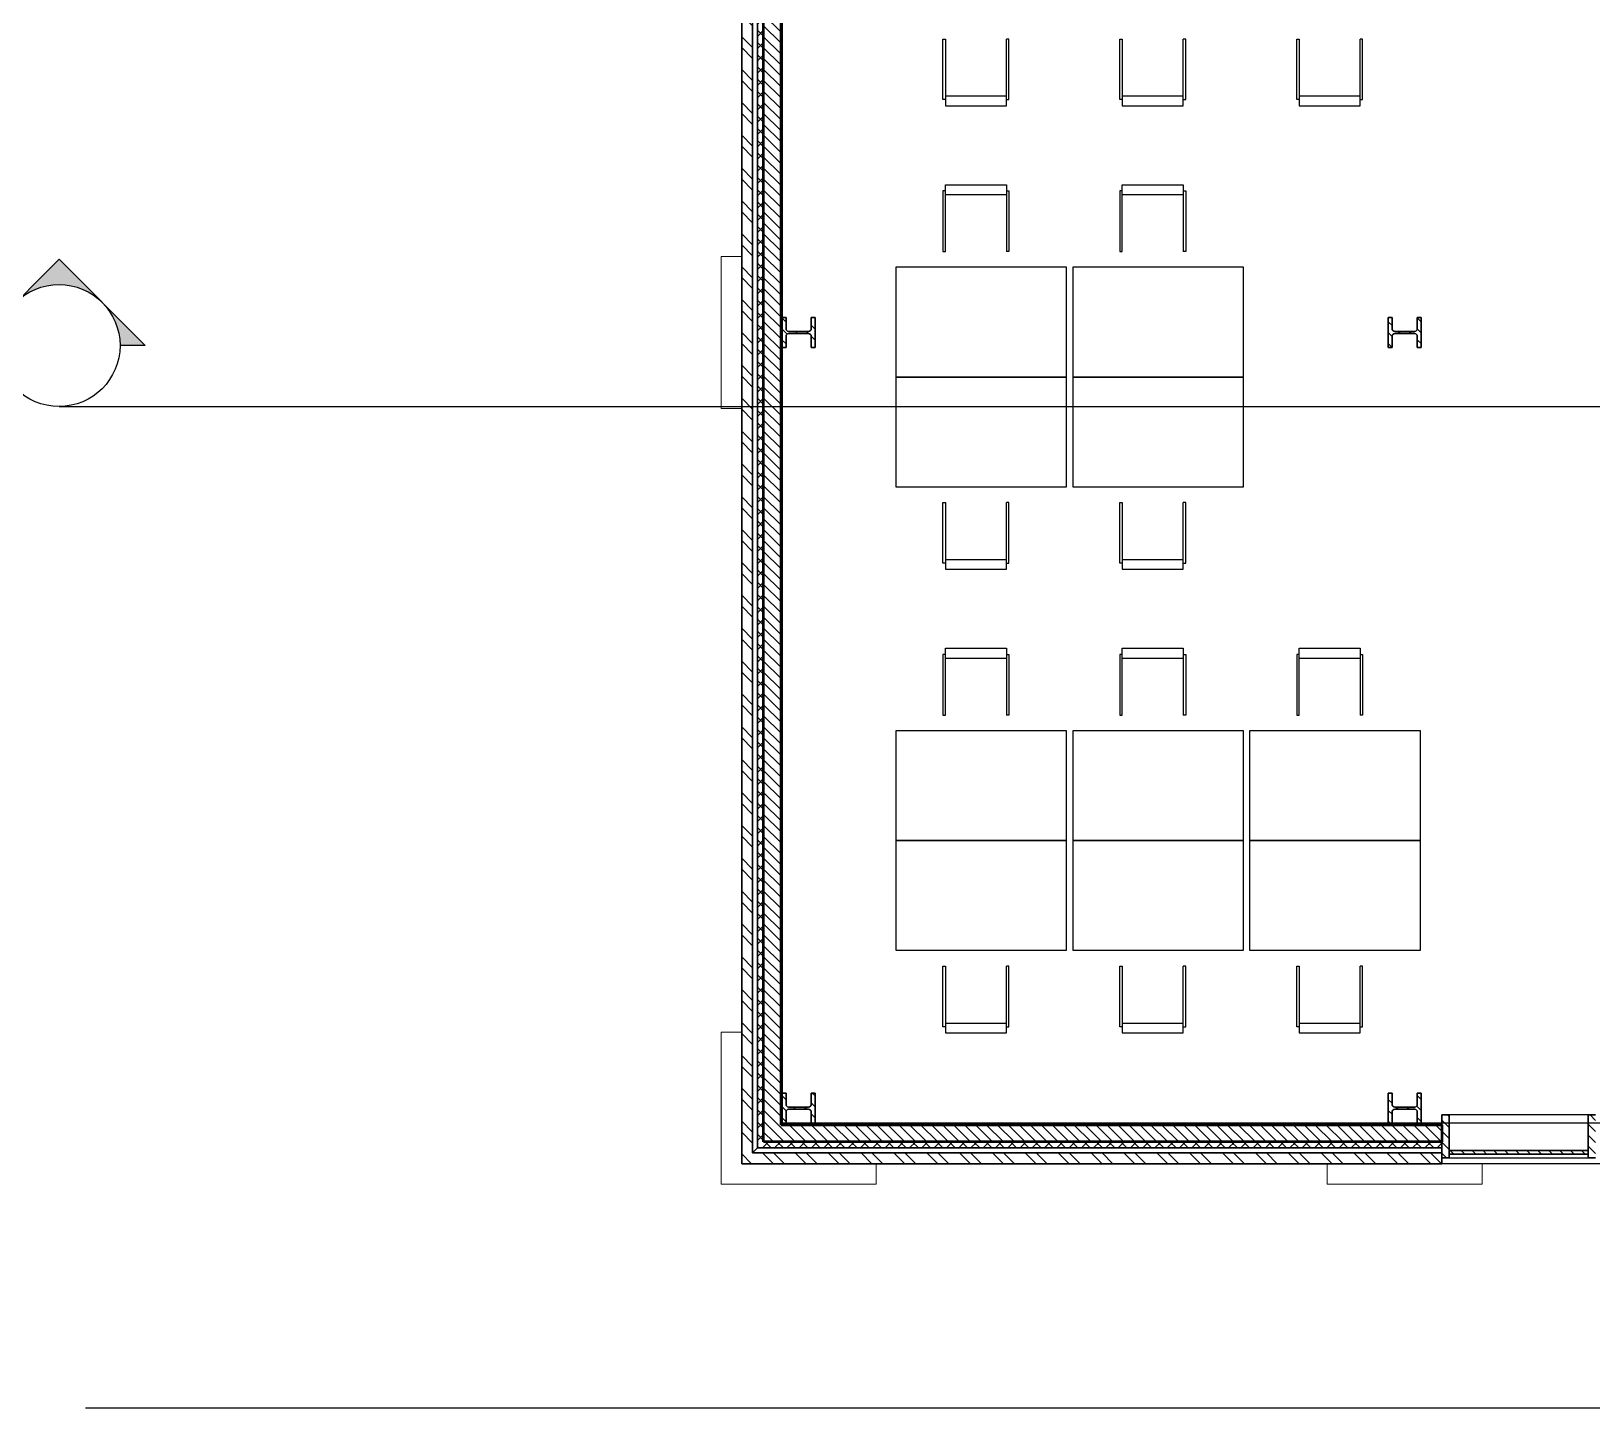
# Model space of a CAD drawing. Header units: millimetres. Extents: x -100 to 251604, y 0 to 25979.
# Drawn here: x 139756 to 152549, y 1710 to 12995 of the extents above; entities that cross this region are included whole.
import ezdxf
from ezdxf.enums import TextEntityAlignment as Align

# ---------------------------------------------------------------- set-up
doc = ezdxf.new("R2010")
doc.units = ezdxf.units.MM
doc.layers.get('0').update_dxf_attribs({"true_color": 0xdfdfdf})
for name, color, linetype in [('Background_0', 7, 'Continuous'), ('Background_BRX_2D_Symbols', 7, 'Continuous'), ('Background_Front bricks', 7, 'Continuous'), ('Background_GLASS', 161, 'Continuous'), ('Background_WINDOW_FRAME', 253, 'Continuous'), ('Boundary_0', 7, 'Continuous'), ('Boundary_Air', 7, 'Continuous'), ('Boundary_BRX_2D_Symbols', 7, 'Continuous'), ('Boundary_Cavity Wall_ Front', 7, 'Continuous'), ('Boundary_Front bricks', 7, 'Continuous'), ('Boundary_GLASS', 161, 'Continuous'), ('Boundary_Gypsum Board', 54, 'Continuous'), ('Boundary_Insulation_ Polyurethane Foam', 42, 'Continuous'), ('Boundary_WINDOW_FRAME', 253, 'Continuous'), ('Fill_0', 7, 'Continuous'), ('Fill_Front bricks', 7, 'Continuous'), ('Fill_GLASS', 161, 'Continuous'), ('Fill_Gypsum Board', 251, 'Continuous'), ('Fill_Insulation_ Polyurethane Foam', 42, 'Continuous'), ('Fill_Supporting Wall_ Brick', 11, 'Continuous'), ('Fill_WINDOW_FRAME', 253, 'Continuous'), ('Viewport border', 7, 'Continuous')]:
    doc.layers.add(name, color=color, linetype=linetype)
for name, color, linetype, lineweight in [('Background_Air', 7, 'Continuous', 9), ('Background_Concrete_ Reinforced', 7, 'Continuous', 9), ('Background_Gypsum Board', 7, 'Continuous', 9), ('Background_Insulation_ Polyurethane Foam', 7, 'Continuous', 9), ('Background_Supporting Wall_ Brick', 7, 'Continuous', 9), ('BIM_SECTIONS', 151, 'Continuous', 25), ('Boundary_Supporting Wall_ Brick', 14, 'Continuous', 50)]:
    doc.layers.add(name, color=color, linetype=linetype, lineweight=lineweight)
doc.layers.add('BIM_ROOM_LINES', color=7, linetype='Continuous', plot=False)
doc.styles.get("Standard").update_dxf_attribs({"font": 'arial.ttf'})
pattern_1 = [(45, (-5377.5, -9300), (-44.90128, 44.90128), [])]
pattern_2 = [(45, (-5377.5, -9300), (-134.7038, 134.7038), []), (45, (-5332.6, -9300), (-134.7038, 134.7038), []), (45, (-5287.7, -9300), (-134.7038, 134.7038), []), (45, (-5242.8, -9300), (-134.7038, 134.7038), [])]

# ---------------------------------------------------------------- blocks, each defined once
blk = doc.blocks.new('*U11208')
for points in [[(-273, 246), (-273, 266), (224, 266), (224, 246)], [(-273, -254), (-323, -254), (-323, 246), (-273, 246)], [(-273, 246), (-243, 246)], [(-243, 246), (224, 246)], [(-243, -254), (-243, 246)], [(-243, -254), (-273, -254)], [(-273, -254), (-273, -274), (224, -274), (224, -254)], [(224, -254), (-243, -254)]]:
    blk.add_lwpolyline(points)
blk = doc.blocks.new('*U11298')
for p, q in [((8042, -1950), (6642, -1950)), ((6642, -1950), (6642, -2850)), ((8042, -2850), (8042, -1950)), ((6642, -2850), (8042, -2850))]:
    blk.add_line(p, q)
blk = doc.blocks.new('*U11299')
for p, q in [((8042, -2850), (6642, -2850)), ((6642, -2850), (6642, -3750)), ((8042, -3750), (8042, -2850)), ((6642, -3750), (8042, -3750))]:
    blk.add_line(p, q)
blk = doc.blocks.new('*U11300')
for p, q in [((9492, -1950), (8092, -1950)), ((8092, -1950), (8092, -2850)), ((9492, -2850), (9492, -1950)), ((8092, -2850), (9492, -2850))]:
    blk.add_line(p, q)
blk = doc.blocks.new('*U11301')
for p, q in [((9492, -2850), (8092, -2850)), ((8092, -2850), (8092, -3750)), ((9492, -3750), (9492, -2850)), ((8092, -3750), (9492, -3750))]:
    blk.add_line(p, q)
blk = doc.blocks.new('*U11302')
for p, q in [((8042, -5750), (6642, -5750)), ((6642, -5750), (6642, -6650)), ((8042, -6650), (8042, -5750)), ((6642, -6650), (8042, -6650))]:
    blk.add_line(p, q)
blk = doc.blocks.new('*U11303')
for p, q in [((8042, -6650), (6642, -6650)), ((6642, -6650), (6642, -7550)), ((8042, -7550), (8042, -6650)), ((6642, -7550), (8042, -7550))]:
    blk.add_line(p, q)
blk = doc.blocks.new('*U11304')
for p, q in [((9492, -5750), (8092, -5750)), ((8092, -5750), (8092, -6650)), ((9492, -6650), (9492, -5750)), ((8092, -6650), (9492, -6650))]:
    blk.add_line(p, q)
blk = doc.blocks.new('*U11305')
for p, q in [((9492, -6650), (8092, -6650)), ((8092, -6650), (8092, -7550)), ((9492, -7550), (9492, -6650)), ((8092, -7550), (9492, -7550))]:
    blk.add_line(p, q)
blk = doc.blocks.new('*U11306')
for p, q in [((10942, -5750), (9542, -5750)), ((9542, -5750), (9542, -6650)), ((10942, -6650), (10942, -5750)), ((9542, -6650), (10942, -6650))]:
    blk.add_line(p, q)
blk = doc.blocks.new('*U11307')
for p, q in [((10942, -6650), (9542, -6650)), ((9542, -6650), (9542, -7550)), ((10942, -7550), (10942, -6650)), ((9542, -7550), (10942, -7550))]:
    blk.add_line(p, q)
blk = doc.blocks.new('_SectionCallout')
at = {"transparency": 33554508}
h = blk.add_hatch(color=0, dxfattribs=at)
h.paths.add_polyline_path([(-707, 500), (-500, 500, -0.198912), (-354, 854)])
h.paths.add_polyline_path([(0, 1207), (-354, 854, -0.414214), (354, 854)])
h.paths.add_polyline_path([(500, 500), (707, 500), (354, 854, -0.198912)])
at = {"color": 0}
for p, q in [((0, 1207), (-707, 500)), ((0, 1207), (707, 500)), ((-707, 500), (-500, 500)), ((707, 500), (500, 500))]:
    blk.add_line(p, q, dxfattribs=at)
blk.add_circle((0, 500), 500, dxfattribs=at)
at = {"color": 0, "lineweight": 30, "flags": 104}
blk.add_attdef('SECTIONNAME', text='', height=100, dxfattribs=at).set_placement((0, 500), align=Align.MIDDLE_CENTER)
blk = doc.blocks.new('Main_Floor 2__section__..%5CMainBuilding.dwg', base_point=(-3895, -13010))
at = {"layer": 'Fill_0', "extrusion": (-4.21394e-17, -8.17548e-18, -1)}
h = blk.add_hatch(dxfattribs=at)
h.set_pattern_fill('ANSI31', color=256, scale=20, style=0)
h.set_pattern_definition(pattern_1)
edge = h.paths.add_edge_path()
edge.add_line((-5763, -2494), (-5927, -2494))
edge.add_spline(control_points=[(-5927, -2494), (-5948, -2494), (-5948, -2515)], knot_values=[-0.785398, -0.785398, -0.785398, 0.785398, 0.785398, 0.785398], weights=[1, 0.707107, 1], degree=2, periodic=0)
edge.add_line((-5948, -2515), (-5948, -2609))
edge.add_line((-5948, -2609), (-5980, -2609))
edge.add_line((-5980, -2609), (-5980, -2361))
edge.add_line((-5980, -2361), (-5948, -2361))
edge.add_line((-5948, -2361), (-5948, -2455))
edge.add_spline(control_points=[(-5948, -2455), (-5948, -2476), (-5927, -2476)], knot_values=[-0.785398, -0.785398, -0.785398, 0.785398, 0.785398, 0.785398], weights=[1, 0.707107, 1], degree=2, periodic=0)
edge.add_line((-5927, -2476), (-5763, -2476))
edge.add_spline(control_points=[(-5763, -2476), (-5742, -2476), (-5742, -2455)], knot_values=[-0.785398, -0.785398, -0.785398, 0.785398, 0.785398, 0.785398], weights=[1, 0.707107, 1], degree=2, periodic=0)
edge.add_line((-5742, -2455), (-5742, -2361))
edge.add_line((-5742, -2361), (-5710, -2361))
edge.add_line((-5710, -2361), (-5710, -2609))
edge.add_line((-5710, -2609), (-5742, -2609))
edge.add_line((-5742, -2609), (-5742, -2515))
edge.add_spline(control_points=[(-5742, -2515), (-5742, -2494), (-5763, -2494)], knot_values=[-0.785398, -0.785398, -0.785398, 0.785398, 0.785398, 0.785398], weights=[1, 0.707107, 1], degree=2, periodic=0)
at = {"layer": 'Fill_0', "extrusion": (5.29312e-17, 2.72516e-17, -1)}
h = blk.add_hatch(dxfattribs=at)
h.set_pattern_fill('ANSI31', color=256, scale=20, style=0)
h.set_pattern_definition(pattern_1)
edge = h.paths.add_edge_path()
edge.add_spline(control_points=[(-10710, -2515), (-10710, -2494), (-10731, -2494)], knot_values=[-0.785398, -0.785398, -0.785398, 0.785398, 0.785398, 0.785398], weights=[1, 0.707107, 1], degree=2, periodic=0)
edge.add_line((-10731, -2494), (-10895, -2494))
edge.add_spline(control_points=[(-10895, -2494), (-10916, -2494), (-10916, -2515)], knot_values=[-0.785398, -0.785398, -0.785398, 0.785398, 0.785398, 0.785398], weights=[1, 0.707107, 1], degree=2, periodic=0)
edge.add_line((-10916, -2515), (-10916, -2609))
edge.add_line((-10916, -2609), (-10948, -2609))
edge.add_line((-10948, -2609), (-10948, -2361))
edge.add_line((-10948, -2361), (-10916, -2361))
edge.add_line((-10916, -2361), (-10916, -2455))
edge.add_spline(control_points=[(-10916, -2455), (-10916, -2476), (-10895, -2476)], knot_values=[-0.785398, -0.785398, -0.785398, 0.785398, 0.785398, 0.785398], weights=[1, 0.707107, 1], degree=2, periodic=0)
edge.add_line((-10895, -2476), (-10731, -2476))
edge.add_spline(control_points=[(-10731, -2476), (-10710, -2476), (-10710, -2455)], knot_values=[-0.785398, -0.785398, -0.785398, 0.785398, 0.785398, 0.785398], weights=[1, 0.707107, 1], degree=2, periodic=0)
edge.add_line((-10710, -2455), (-10710, -2361))
edge.add_line((-10710, -2361), (-10678, -2361))
edge.add_line((-10678, -2361), (-10678, -2609))
edge.add_line((-10678, -2609), (-10710, -2609))
edge.add_line((-10710, -2609), (-10710, -2515))
at = {"layer": 'Fill_0', "extrusion": (-4.21394e-17, 8.17548e-18, -1)}
h = blk.add_hatch(dxfattribs=at)
h.set_pattern_fill('ANSI31', color=256, scale=20, style=0)
h.set_pattern_definition(pattern_1)
edge = h.paths.add_edge_path()
edge.add_spline(control_points=[(-5927, -8853), (-5948, -8853), (-5948, -8874)], knot_values=[-0.785398, -0.785398, -0.785398, 0.785398, 0.785398, 0.785398], weights=[1, 0.707107, 1], degree=2, periodic=0)
edge.add_line((-5948, -8874), (-5948, -8968))
edge.add_line((-5948, -8968), (-5980, -8968))
edge.add_line((-5980, -8968), (-5980, -8720))
edge.add_line((-5980, -8720), (-5948, -8720))
edge.add_line((-5948, -8720), (-5948, -8814))
edge.add_spline(control_points=[(-5948, -8814), (-5948, -8835), (-5927, -8835)], knot_values=[-0.785398, -0.785398, -0.785398, 0.785398, 0.785398, 0.785398], weights=[1, 0.707107, 1], degree=2, periodic=0)
edge.add_line((-5927, -8835), (-5763, -8835))
edge.add_spline(control_points=[(-5763, -8835), (-5742, -8835), (-5742, -8814)], knot_values=[-0.785398, -0.785398, -0.785398, 0.785398, 0.785398, 0.785398], weights=[1, 0.707107, 1], degree=2, periodic=0)
edge.add_line((-5742, -8814), (-5742, -8720))
edge.add_line((-5742, -8720), (-5710, -8720))
edge.add_line((-5710, -8720), (-5710, -8968))
edge.add_line((-5710, -8968), (-5742, -8968))
edge.add_line((-5742, -8968), (-5742, -8874))
edge.add_spline(control_points=[(-5742, -8874), (-5742, -8853), (-5763, -8853)], knot_values=[-0.785398, -0.785398, -0.785398, 0.785398, 0.785398, 0.785398], weights=[1, 0.707107, 1], degree=2, periodic=0)
edge.add_line((-5763, -8853), (-5927, -8853))
at = {"layer": 'Fill_0', "extrusion": (4.21394e-17, -8.17548e-18, -1)}
h = blk.add_hatch(dxfattribs=at)
h.set_pattern_fill('ANSI31', color=256, scale=20, style=0)
h.set_pattern_definition(pattern_1)
edge = h.paths.add_edge_path()
edge.add_spline(control_points=[(-10731, -8835), (-10710, -8835), (-10710, -8814)], knot_values=[-0.785398, -0.785398, -0.785398, 0.785398, 0.785398, 0.785398], weights=[1, 0.707107, 1], degree=2, periodic=0)
edge.add_line((-10710, -8814), (-10710, -8720))
edge.add_line((-10710, -8720), (-10678, -8720))
edge.add_line((-10678, -8720), (-10678, -8968))
edge.add_line((-10678, -8968), (-10710, -8968))
edge.add_line((-10710, -8968), (-10710, -8874))
edge.add_spline(control_points=[(-10710, -8874), (-10710, -8853), (-10731, -8853)], knot_values=[-0.785398, -0.785398, -0.785398, 0.785398, 0.785398, 0.785398], weights=[1, 0.707107, 1], degree=2, periodic=0)
edge.add_line((-10731, -8853), (-10895, -8853))
edge.add_spline(control_points=[(-10895, -8853), (-10916, -8853), (-10916, -8874)], knot_values=[-0.785398, -0.785398, -0.785398, 0.785398, 0.785398, 0.785398], weights=[1, 0.707107, 1], degree=2, periodic=0)
edge.add_line((-10916, -8874), (-10916, -8968))
edge.add_line((-10916, -8968), (-10948, -8968))
edge.add_line((-10948, -8968), (-10948, -8720))
edge.add_line((-10948, -8720), (-10916, -8720))
edge.add_line((-10916, -8720), (-10916, -8814))
edge.add_spline(control_points=[(-10916, -8814), (-10916, -8835), (-10895, -8835)], knot_values=[-0.785398, -0.785398, -0.785398, 0.785398, 0.785398, 0.785398], weights=[1, 0.707107, 1], degree=2, periodic=0)
edge.add_line((-10895, -8835), (-10731, -8835))
at = {"layer": 'Fill_Front bricks', "extrusion": (5.25117e-31, 1.16637e-30, -1)}
h = blk.add_hatch(dxfattribs=at)
h.set_pattern_fill('ANSI32', color=256, scale=20, style=0)
h.set_pattern_definition([(45, (-5377.5, -9300), (-134.7038, 134.7038), []), (45, (-5287.7, -9300), (-134.7038, 134.7038), [])])
h.paths.add_polyline_path([(-11118, -9300), (-11118, -9210), (-5468, -9210), (-5468, 9210), (-5378, 9300), (-5378, -9300)])
at = {"layer": 'Fill_GLASS', "extrusion": (0, 0, -1)}
h = blk.add_hatch(dxfattribs=at)
h.set_pattern_fill('ANSI31', color=256, scale=20, style=0)
h.set_pattern_definition(pattern_1)
h.paths.add_polyline_path([(-11178, -9220), (-12318, -9220), (-12318, -9190), (-11178, -9190)])
at = {"layer": 'Fill_Gypsum Board', "extrusion": (1.44679e-27, -3.24604e-34, -1)}
h = blk.add_hatch(dxfattribs=at)
h.set_pattern_fill('ANSI34', color=256, scale=10, style=0)
h.set_pattern_definition(pattern_2)
h.paths.add_polyline_path([(-5710, 8940), (-5698, 8940), (-5698, -8980), (-5710, -8968)])
at = {"layer": 'Fill_Gypsum Board', "extrusion": (5.21762e-31, 1.9288e-27, -1)}
h = blk.add_hatch(dxfattribs=at)
h.set_pattern_fill('ANSI34', color=256, scale=10, style=0)
h.set_pattern_definition(pattern_2)
h.paths.add_polyline_path([(-5710, -8968), (-5698, -8980), (-11118, -8980), (-11118, -8968)])
at = {"layer": 'Fill_Insulation_ Polyurethane Foam', "extrusion": (4.51922e-31, -1.79733e-29, -1)}
h = blk.add_hatch(dxfattribs=at)
h.set_pattern_fill('INSULATION', color=256, scale=20, style=0)
h.set_pattern_definition([(45, (-5377.5, -9300), (-50.28943, 50.28943), []), (135, (-5377.5, -9300), (-50.28943, -50.28943), [])])
h.paths.add_polyline_path([(-11118, -9170), (-11118, -9120), (-5558, -9120), (-5558, 9080), (-41048, 9080), (-41048, -120), (-40828, -120), (-40828, -170), (-41098, -170), (-41098, 9160), (-5558, 9160), (-5558, 9170), (-5508, 9170), (-5508, -9170)])
at = {"layer": 'Fill_Supporting Wall_ Brick', "extrusion": (0, 0, -1)}
h = blk.add_hatch(dxfattribs=at)
h.set_pattern_fill('ANSI31', color=256, scale=20, style=0)
h.set_pattern_definition(pattern_1)
h.paths.add_polyline_path([(-19787, 5365), (-19787, 5485), (-17813, 5485), (-17813, 8940), (-20752, 8940), (-20752, 5485), (-20587, 5485), (-20587, 5365), (-20752, 5365), (-20752, 3885), (-13060, 3885), (-13060, 3765), (-20872, 3765), (-20872, 8940), (-25661, 8940), (-25661, 6328), (-25781, 6328), (-25781, 8940), (-40908, 8940), (-40908, 20), (-40828, 20), (-40828, -120), (-41048, -120), (-41048, 9080), (-5558, 9080), (-5558, -9120), (-11118, -9120), (-11118, -8980), (-5698, -8980), (-5698, 8940), (-10693, 8940), (-10693, 5695), (-10528, 5695), (-10528, 5575), (-10693, 5575), (-10693, 3765), (-11020, 3765), (-11020, 3885), (-10813, 3885), (-10813, 8940), (-13943, 8940), (-13943, 5365), (-16728, 5365), (-16728, 5485), (-14063, 5485), (-14063, 8940), (-17693, 8940), (-17693, 5485), (-17528, 5485), (-17528, 5365)])
at = {"layer": 'Fill_WINDOW_FRAME', "extrusion": (0, 0, -1)}
h = blk.add_hatch(dxfattribs=at)
h.set_pattern_fill('ANSI31', color=256, scale=20, style=0)
h.set_pattern_definition(pattern_1)
h.paths.add_polyline_path([(-11178, -8900), (-11118, -8900), (-11118, -9250), (-11178, -9250)])
h = blk.add_hatch(dxfattribs=at)
h.set_pattern_fill('ANSI31', color=256, scale=20, style=0)
h.set_pattern_definition(pattern_1)
h.paths.add_polyline_path([(-12378, -8900), (-12318, -8900), (-12318, -9250), (-12378, -9250)])
at = {"layer": 'Background_0'}
for p, q in [((5710, -2361), (5710, -2609)), ((5742, -2361), (5710, -2361)), ((5742, -2455), (5742, -2361)), ((5948, -2361), (5948, -2455)), ((5980, -2361), (5948, -2361)), ((5980, -2609), (5980, -2361)), ((10678, -2361), (10678, -2609)), ((10710, -2361), (10678, -2361)), ((10710, -2455), (10710, -2361)), ((10948, -2361), (10916, -2361)), ((10916, -2361), (10916, -2455)), ((10948, -2609), (10948, -2361)), ((5742, -2609), (5742, -2515)), ((5927, -2476), (5763, -2476)), ((5763, -2494), (5927, -2494)), ((5948, -2515), (5948, -2609)), ((10710, -2609), (10710, -2515)), ((10895, -2476), (10731, -2476)), ((10731, -2494), (10895, -2494)), ((10916, -2515), (10916, -2609)), ((5710, -2609), (5742, -2609)), ((5948, -2609), (5980, -2609)), ((10678, -2609), (10710, -2609)), ((10916, -2609), (10948, -2609)), ((5742, -8720), (5710, -8720)), ((5710, -8720), (5710, -8968)), ((5742, -8814), (5742, -8720)), ((5980, -8720), (5948, -8720)), ((5948, -8720), (5948, -8814)), ((5980, -8968), (5980, -8720)), ((10710, -8720), (10678, -8720)), ((10678, -8720), (10678, -8968)), ((10710, -8814), (10710, -8720)), ((10948, -8720), (10916, -8720)), ((10916, -8720), (10916, -8814)), ((10948, -8968), (10948, -8720)), ((5742, -8968), (5742, -8874)), ((5927, -8835), (5763, -8835)), ((5763, -8853), (5927, -8853)), ((5948, -8874), (5948, -8968)), ((10710, -8968), (10710, -8874)), ((10895, -8835), (10731, -8835)), ((10731, -8853), (10895, -8853)), ((10916, -8874), (10916, -8968)), ((5710, -8968), (5742, -8968)), ((5948, -8968), (5980, -8968)), ((10678, -8968), (10710, -8968)), ((10916, -8968), (10948, -8968))]:
    blk.add_line(p, q, dxfattribs=at)
at = {"layer": 'Background_0', "extrusion": (0, 0, -1)}
for centre, start, end in [((-5763, -2455), 270, 0), ((-5763, -2515), 0, 90), ((-5927, -2455), 180, 270), ((-5927, -2515), 90, 180), ((-10731, -2455), 270, 0), ((-10731, -2515), 0, 90), ((-10895, -2455), 180, 270), ((-10895, -2515), 90, 180), ((-5763, -8814), 270, 0), ((-5927, -8814), 180, 270), ((-10731, -8814), 270, 0), ((-10895, -8814), 180, 270), ((-5763, -8874), 0, 90), ((-5927, -8874), 90, 180), ((-10731, -8874), 0, 90), ((-10895, -8874), 90, 180)]:
    blk.add_arc(centre, 21, start, end, dxfattribs=at)
at = {"layer": 'Background_Air'}
for p, q in [((5468, 9210), (5468, -9210)), ((5508, -9170), (5508, 9170)), ((5468, -9210), (5508, -9170)), ((5508, -9170), (5468, -9210)), ((5468, -9210), (11118, -9210)), ((11118, -9170), (5508, -9170)), ((11118, -9210), (11118, -9170))]:
    blk.add_line(p, q, dxfattribs=at)
at = {"layer": 'Background_Concrete_ Reinforced'}
for p, q in [((5210, -1861), (5210, -3109)), ((5378, -1861), (5210, -1861)), ((5210, -3109), (5378, -3109)), ((5378, -8220), (5210, -8220)), ((5210, -8220), (5210, -9468)), ((6480, -9468), (6480, -9300)), ((10178, -9300), (10178, -9468)), ((11448, -9468), (11448, -9300)), ((5210, -9468), (6480, -9468)), ((10178, -9468), (11448, -9468))]:
    blk.add_line(p, q, dxfattribs=at)
at = {"layer": 'Background_Front bricks'}
for p, q in [((5378, 9300), (5378, -9300)), ((5378, 9300), (5378, -9300)), ((5378, -9300), (5378, 9300)), ((5468, -9210), (5468, 9210)), ((11118, -9210), (5468, -9210)), ((11118, -9300), (11118, -9210)), ((25978, -9300), (5378, -9300)), ((25978, -9300), (5378, -9300)), ((5378, -9300), (11118, -9300)), ((5378, -9300), (5378, -9300)), ((5378, -9300), (5378, -9300)), ((25578, -9300), (11118, -9300))]:
    blk.add_line(p, q, dxfattribs=at)
at = {"layer": 'Background_GLASS'}
for p, q in [((11178, -9190), (11178, -9220)), ((12318, -9190), (11178, -9190)), ((12318, -9220), (12318, -9190)), ((11178, -9220), (12318, -9220))]:
    blk.add_line(p, q, dxfattribs=at)
at = {"layer": 'Background_Gypsum Board'}
for p, q in [((5698, 8940), (5698, -8980)), ((5710, -8968), (5710, 8940)), ((5710, -8968), (5698, -8980)), ((5698, -8980), (5710, -8968)), ((5698, -8980), (11118, -8980)), ((11118, -8968), (5710, -8968)), ((11118, -8980), (11118, -8968))]:
    blk.add_line(p, q, dxfattribs=at)
at = {"layer": 'Background_Insulation_ Polyurethane Foam'}
for p, q in [((5508, 9170), (5508, -9170)), ((5558, -9120), (5558, 8940)), ((5508, -9170), (11118, -9170)), ((11118, -9120), (5558, -9120)), ((11118, -9170), (11118, -9120))]:
    blk.add_line(p, q, dxfattribs=at)
at = {"layer": 'Background_Supporting Wall_ Brick'}
for p, q in [((5558, 8940), (5558, -9120)), ((5698, -8980), (5698, 8940)), ((11118, -8980), (5698, -8980)), ((11118, -9120), (11118, -8980)), ((5558, -9120), (11118, -9120))]:
    blk.add_line(p, q, dxfattribs=at)
at = {"layer": 'Background_WINDOW_FRAME'}
for p, q in [((11118, -8900), (11118, -9250)), ((11178, -8900), (11118, -8900)), ((12318, -8900), (11178, -8900)), ((11178, -9250), (11178, -8900)), ((12318, -9190), (12318, -8900)), ((12318, -8900), (12318, -9250)), ((12378, -8900), (12318, -8900)), ((11118, -9250), (11178, -9250)), ((11178, -9250), (12318, -9250)), ((12318, -9250), (12318, -9220)), ((12318, -9250), (12378, -9250))]:
    blk.add_line(p, q, dxfattribs=at)
at = {"layer": 'BIM_ROOM_LINES'}
for p, q in [((5710, -8968), (5710, 5560)), ((25646, -8968), (5710, -8968))]:
    blk.add_line(p, q, dxfattribs=at)
at = {"layer": 'BIM_SECTIONS'}
for points in [[(-218, -3092), (46823, -3092)], [(0, -11300), (46605, -11300)]]:
    blk.add_lwpolyline(points, dxfattribs=at)
at = {"layer": 'Boundary_0'}
for p, q in [((5710, -2609), (5710, -2361)), ((5710, -2361), (5742, -2361)), ((5742, -2361), (5742, -2455)), ((5948, -2455), (5948, -2361)), ((5948, -2361), (5980, -2361)), ((5980, -2361), (5980, -2609)), ((10678, -2609), (10678, -2361)), ((10678, -2361), (10710, -2361)), ((10710, -2361), (10710, -2455)), ((10916, -2455), (10916, -2361)), ((10916, -2361), (10948, -2361)), ((10948, -2361), (10948, -2609)), ((5742, -2515), (5742, -2609)), ((5763, -2476), (5927, -2476)), ((5927, -2494), (5763, -2494)), ((5948, -2609), (5948, -2515)), ((10710, -2515), (10710, -2609)), ((10731, -2476), (10895, -2476)), ((10895, -2494), (10731, -2494)), ((10916, -2609), (10916, -2515)), ((5742, -2609), (5710, -2609)), ((5980, -2609), (5948, -2609)), ((10710, -2609), (10678, -2609)), ((10948, -2609), (10916, -2609)), ((5710, -8968), (5710, -8720)), ((5710, -8720), (5742, -8720)), ((5742, -8720), (5742, -8814)), ((5948, -8814), (5948, -8720)), ((5948, -8720), (5980, -8720)), ((5980, -8720), (5980, -8968)), ((10678, -8968), (10678, -8720)), ((10678, -8720), (10710, -8720)), ((10710, -8720), (10710, -8814)), ((10916, -8814), (10916, -8720)), ((10916, -8720), (10948, -8720)), ((10948, -8720), (10948, -8968)), ((5742, -8874), (5742, -8968)), ((5763, -8835), (5927, -8835)), ((5927, -8853), (5763, -8853)), ((5948, -8968), (5948, -8874)), ((10710, -8874), (10710, -8968)), ((10731, -8835), (10895, -8835)), ((10895, -8853), (10731, -8853)), ((10916, -8968), (10916, -8874)), ((5742, -8968), (5710, -8968)), ((5980, -8968), (5948, -8968)), ((10710, -8968), (10678, -8968)), ((10948, -8968), (10916, -8968))]:
    blk.add_line(p, q, dxfattribs=at)
for centre, start, end in [((5763, -2455), 180, 270), ((5763, -2515), 90, 180), ((5927, -2455), 270, 0), ((5927, -2515), 0, 90), ((10731, -2455), 180, 270), ((10731, -2515), 90, 180), ((10895, -2455), 270, 0), ((10895, -2515), 0, 90), ((5763, -8814), 180, 270), ((5927, -8814), 270, 0), ((10731, -8814), 180, 270), ((10895, -8814), 270, 0), ((5763, -8874), 90, 180), ((5927, -8874), 0, 90), ((10731, -8874), 90, 180), ((10895, -8874), 0, 90)]:
    blk.add_arc(centre, 21, start, end, dxfattribs=at)
at = {"layer": 'Boundary_Air'}
for p, q in [((5468, -9210), (5468, 9210)), ((5508, 9170), (5508, -9170)), ((5468, -9210), (5508, -9170)), ((5508, -9170), (5468, -9210)), ((11118, -9210), (5468, -9210)), ((5508, -9170), (11118, -9170)), ((11118, -9170), (11118, -9210))]:
    blk.add_line(p, q, dxfattribs=at)
at = {"layer": 'Boundary_Cavity Wall_ Front'}
for p, q in [((5378, -9300), (5378, 9300)), ((5710, 8940), (5710, -8968)), ((5710, -8968), (11118, -8968)), ((11118, -8968), (11118, -9300)), ((11118, -9300), (5378, -9300))]:
    blk.add_line(p, q, dxfattribs=at)
at = {"layer": 'Boundary_Front bricks'}
for p, q in [((5378, -9300), (5378, 9300)), ((5468, 9210), (5468, -9210)), ((5468, -9210), (11118, -9210)), ((11118, -9210), (11118, -9300)), ((11118, -9300), (5378, -9300))]:
    blk.add_line(p, q, dxfattribs=at)
at = {"layer": 'Boundary_GLASS'}
for p, q in [((11178, -9220), (11178, -9190)), ((11178, -9190), (12318, -9190)), ((12318, -9190), (12318, -9220)), ((12318, -9220), (11178, -9220))]:
    blk.add_line(p, q, dxfattribs=at)
at = {"layer": 'Boundary_Gypsum Board'}
for p, q in [((5698, -8980), (5698, 8940)), ((5710, 8940), (5710, -8968)), ((5698, -8980), (5710, -8968)), ((5710, -8968), (5698, -8980)), ((11118, -8980), (5698, -8980)), ((5710, -8968), (11118, -8968)), ((11118, -8968), (11118, -8980))]:
    blk.add_line(p, q, dxfattribs=at)
at = {"layer": 'Boundary_Insulation_ Polyurethane Foam'}
for p, q in [((5508, -9170), (5508, 9170)), ((5558, 9080), (5558, -9120)), ((11118, -9170), (5508, -9170)), ((5558, -9120), (11118, -9120)), ((11118, -9120), (11118, -9170))]:
    blk.add_line(p, q, dxfattribs=at)
at = {"layer": 'Boundary_Supporting Wall_ Brick'}
for p, q in [((5558, -9120), (5558, 9080)), ((5698, 8940), (5698, -8980)), ((5698, -8980), (11118, -8980)), ((11118, -8980), (11118, -9120)), ((11118, -9120), (5558, -9120))]:
    blk.add_line(p, q, dxfattribs=at)
at = {"layer": 'Boundary_WINDOW_FRAME'}
for p, q in [((11118, -9250), (11118, -8900)), ((11118, -8900), (11178, -8900)), ((11178, -8900), (11178, -9250)), ((12318, -9250), (12318, -8900)), ((12318, -8900), (12378, -8900)), ((11178, -9250), (11118, -9250)), ((12378, -9250), (12318, -9250))]:
    blk.add_line(p, q, dxfattribs=at)
at = {"layer": 'Background_BRX_2D_Symbols'}
for name in ['*U11298', '*U11300', '*U11299', '*U11301', '*U11302', '*U11304', '*U11306', '*U11303', '*U11305', '*U11307']:
    blk.add_blockref(name, (0, 0), dxfattribs=at)
at = {"layer": 'BIM_SECTIONS', "rotation": 360}
blk.add_blockref('_SectionCallout', (-218, -3092), dxfattribs=at)
at = {"layer": 'Boundary_BRX_2D_Symbols', "xscale": -1, "rotation": 270}
for p in [(7302, -303), (8752, -303), (10202, -303), (7302, -4103), (8752, -4103), (7302, -7903), (8752, -7903), (10202, -7903)]:
    blk.add_blockref('*U11208', p, dxfattribs=at)
at = {"layer": 'Boundary_BRX_2D_Symbols', "rotation": 269.9999999999998}
for p in [(7302, -1597), (8752, -1597), (7302, -5397), (8752, -5397), (10202, -5397)]:
    blk.add_blockref('*U11208', p, dxfattribs=at)

msp = doc.modelspace()

# ---------------------------------------------------------------- block references
at = {"layer": 'Viewport border'}
msp.add_blockref('Main_Floor 2__section__..%5CMainBuilding.dwg', (136307, 0), dxfattribs=at)

doc.saveas('drawing.dxf')
